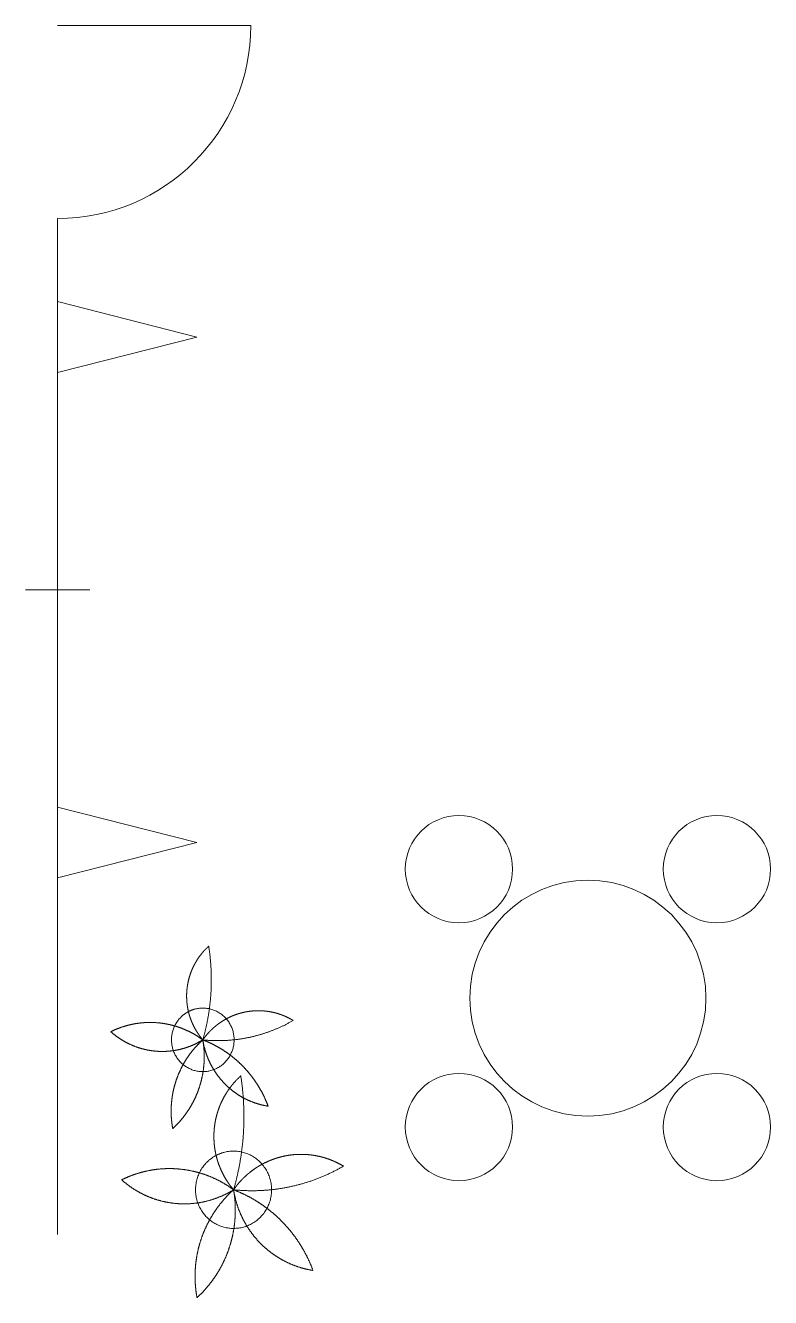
# Model space of a CAD drawing. Header units: millimetres. Extents: x -376000 to 292178, y -193032 to 188048.
# Drawn here: x -268916 to -265443, y -108026 to -102096 of the extents above; entities that cross this region are included whole.
import ezdxf

# ---------------------------------------------------------------- set-up
doc = ezdxf.new("R2010")
doc.units = ezdxf.units.MM
for name, color, linetype, lineweight in [('02_既存平面-内部建具・サッシ', 7, 'Continuous', 18), ('_什器 (2D)', 7, 'Continuous', 5), ('_区分表-C_A：塗（壁）-2 (2D)', 7, 'Continuous', 5)]:
    doc.layers.add(name, color=color, linetype=linetype, lineweight=lineweight)
doc.layers.add('03_0.15', color=7, linetype='Continuous', lineweight=15, true_color=0x990099)
doc.layers.add('04_0.10', color=7, linetype='Continuous', lineweight=9, true_color=0x0099ff)

# ---------------------------------------------------------------- blocks, each defined once
blk = doc.blocks.new('グループ-945')
at = {"layer": '04_0.10'}
for centre, radius in [((-266895.5, -106028.7), 250), ((-265693.4, -106028.7), 250), ((-266294.5, -106629.8), 550), ((-266895.5, -107230.8), 250), ((-265693.4, -107230.8), 250)]:
    blk.add_circle(centre, radius, dxfattribs=at)
blk = doc.blocks.new('グループ-947')
at = {"layer": '04_0.10'}
for points, knots in [([(-268123.9, -106775.2), (-268116.4, -106788.3), (-268107.7, -106800.7), (-268099, -106813), (-268089.2, -106824.5), (-268073.9, -106771.5), (-268064.4, -106717.2), (-268054.9, -106662.9), (-268051.5, -106607.8), (-268048, -106552.8), (-268050.6, -106497.6), (-268053.1, -106442.5), (-268061.7, -106388), (-268072.9, -106398.1), (-268083.1, -106409.2), (-268093.2, -106420.3), (-268102.3, -106432.4), (-268111.3, -106444.5), (-268119.2, -106457.4), (-268127, -106470.3), (-268133.6, -106484), (-268140.1, -106497.6), (-268145.3, -106511.8), (-268150.6, -106526.1), (-268154.4, -106540.7), (-268158.2, -106555.4), (-268160.6, -106570.4), (-268163, -106585.4), (-268164, -106600.5), (-268165, -106615.6), (-268164.4, -106630.8), (-268163.9, -106646), (-268162, -106661), (-268160, -106676.1), (-268156.6, -106690.9), (-268153.2, -106705.6), (-268148.4, -106720), (-268143.6, -106734.4), (-268137.5, -106748.2), (-268131.3, -106762), (-268123.9, -106775.2)], [0, 0, 0, 0.032699, 0.032699, 0.065397, 0.065397, 0.184931, 0.184931, 0.304464, 0.304464, 0.423998, 0.423998, 0.543532, 0.543532, 0.576136, 0.576136, 0.608741, 0.608741, 0.641346, 0.641346, 0.67395, 0.67395, 0.706555, 0.706555, 0.73916, 0.73916, 0.771765, 0.771765, 0.80437, 0.80437, 0.836975, 0.836975, 0.86958, 0.86958, 0.902185, 0.902185, 0.93479, 0.93479, 0.967395, 0.967395, 1, 1, 1]), ([(-268050.7, -106779), (-268061.4, -106789.4), (-268071, -106800.8), (-268080.6, -106812.2), (-268089.2, -106824.5), (-268034.7, -106830.1), (-267980, -106827.1), (-267925.3, -106824.1), (-267871.7, -106812.6), (-267818.1, -106801.1), (-267766.9, -106781.3), (-267715.7, -106761.6), (-267668.1, -106734), (-267680.8, -106726.3), (-267694.1, -106719.9), (-267707.5, -106713.4), (-267721.4, -106708.2), (-267735.3, -106703.1), (-267749.6, -106699.2), (-267763.9, -106695.4), (-267778.5, -106693), (-267793.1, -106690.5), (-267807.8, -106689.4), (-267822.6, -106688.4), (-267837.4, -106688.7), (-267852.2, -106689), (-267866.9, -106690.8), (-267881.6, -106692.5), (-267896, -106695.6), (-267910.5, -106698.7), (-267924.6, -106703.2), (-267938.8, -106707.6), (-267952.4, -106713.4), (-267966.1, -106719.2), (-267979.2, -106726.2), (-267992.2, -106733.3), (-268004.6, -106741.5), (-268017, -106749.8), (-268028.5, -106759.2), (-268040.1, -106768.6), (-268050.7, -106779)], [0, 0, 0, 0.032769, 0.032769, 0.065537, 0.065537, 0.185623, 0.185623, 0.305709, 0.305709, 0.425795, 0.425795, 0.545882, 0.545882, 0.578319, 0.578319, 0.610756, 0.610756, 0.643193, 0.643193, 0.67563, 0.67563, 0.708067, 0.708067, 0.740504, 0.740504, 0.77294, 0.77294, 0.805377, 0.805377, 0.837814, 0.837814, 0.870251, 0.870251, 0.902688, 0.902688, 0.935125, 0.935125, 0.967563, 0.967563, 1, 1, 1]), ([(-268411, -106750.4), (-268438.8, -106755.7), (-268465.7, -106764.7), (-268492.6, -106773.7), (-268518, -106786.4), (-268496.4, -106805.7), (-268472, -106821.4), (-268447.6, -106837.1), (-268421.1, -106848.6), (-268394.5, -106860.2), (-268366.5, -106867.3), (-268338.5, -106874.5), (-268309.8, -106877), (-268281, -106879.6), (-268252.2, -106877.5), (-268223.5, -106875.4), (-268195.4, -106868.7), (-268167.3, -106862), (-268140.5, -106850.9), (-268113.8, -106839.7), (-268089.2, -106824.5), (-268112.1, -106807.6), (-268137, -106793.9), (-268162, -106780.3), (-268188.5, -106770.2), (-268215, -106760.1), (-268242.6, -106753.7), (-268270.2, -106747.4), (-268298.4, -106744.9), (-268326.6, -106742.4), (-268354.9, -106743.8), (-268383.2, -106745.2), (-268411, -106750.4)], [0, 0, 0, 0.061659, 0.061659, 0.123319, 0.123319, 0.186425, 0.186425, 0.24953, 0.24953, 0.312635, 0.312635, 0.375739, 0.375739, 0.438844, 0.438844, 0.501948, 0.501948, 0.565053, 0.565053, 0.628158, 0.628158, 0.690132, 0.690132, 0.752106, 0.752106, 0.81408, 0.81408, 0.876053, 0.876053, 0.938027, 0.938027, 1, 1, 1]), ([(-268235.6, -107124.1), (-268237.7, -107152.7), (-268236.1, -107181.3), (-268234.5, -107209.8), (-268229.4, -107238), (-268208.5, -107218.8), (-268190.1, -107197.2), (-268171.8, -107175.5), (-268156.3, -107151.7), (-268140.8, -107127.9), (-268128.3, -107102.2), (-268115.9, -107076.6), (-268106.8, -107049.6), (-268097.6, -107022.6), (-268091.9, -106994.6), (-268086.1, -106966.7), (-268083.9, -106938.2), (-268081.7, -106909.7), (-268083, -106881.2), (-268084.4, -106852.6), (-268089.2, -106824.5), (-268110.3, -106843.4), (-268128.9, -106865), (-268147.5, -106886.5), (-268163.1, -106910.3), (-268178.8, -106934.1), (-268191.3, -106959.7), (-268203.9, -106985.4), (-268213, -107012.4), (-268222.2, -107039.5), (-268227.9, -107067.5), (-268233.5, -107095.6), (-268235.6, -107124.1)], [0, 0, 0, 0.063209, 0.063209, 0.126417, 0.126417, 0.188984, 0.188984, 0.251552, 0.251552, 0.314119, 0.314119, 0.376687, 0.376687, 0.439256, 0.439256, 0.501824, 0.501824, 0.564392, 0.564392, 0.626961, 0.626961, 0.689133, 0.689133, 0.751306, 0.751306, 0.813479, 0.813479, 0.875653, 0.875653, 0.937826, 0.937826, 1, 1, 1]), ([(-267990.3, -106875.1), (-268013.7, -106859.8), (-268038.4, -106847.1), (-268063.2, -106834.4), (-268089.2, -106824.5), (-268084.7, -106853.4), (-268075.9, -106881.3), (-268067, -106909.1), (-268053.9, -106935.2), (-268040.8, -106961.3), (-268023.9, -106985), (-268007, -107008.7), (-267986.6, -107029.5), (-267966.2, -107050.2), (-267942.9, -107067.4), (-267919.5, -107084.6), (-267893.9, -107097.9), (-267868.2, -107111.1), (-267840.7, -107120.2), (-267813.3, -107129.2), (-267784.8, -107133.7), (-267794.6, -107107.3), (-267807.1, -107082.1), (-267819.6, -107057), (-267834.6, -107033.3), (-267849.7, -107009.6), (-267867.1, -106987.6), (-267884.5, -106965.7), (-267904.2, -106945.7), (-267923.8, -106925.8), (-267945.4, -106908.1), (-267967, -106890.4), (-267990.3, -106875.1)], [0, 0, 0, 0.060297, 0.060297, 0.120594, 0.120594, 0.184063, 0.184063, 0.247531, 0.247531, 0.310999, 0.310999, 0.374466, 0.374466, 0.437933, 0.437933, 0.501399, 0.501399, 0.564865, 0.564865, 0.62833, 0.62833, 0.690276, 0.690276, 0.752221, 0.752221, 0.814166, 0.814166, 0.876111, 0.876111, 0.938056, 0.938056, 1, 1, 1])]:
    blk.add_open_spline(points, degree=2, knots=knots, dxfattribs=at)
blk.add_open_spline([(-268162.1, -106696.2), (-268128.3, -106676.4), (-268050.1, -106676.4), (-267982.5, -106716), (-267943.4, -106784.8), (-267943.4, -106864.2), (-267982.5, -106932.9), (-268050.1, -106972.6), (-268128.3, -106972.6), (-268195.9, -106932.9), (-268235, -106864.2), (-268235, -106784.8), (-268195.9, -106716), (-268162.1, -106696.2)], degree=2, dxfattribs=at)
blk = doc.blocks.new('グループ-948')
at = {"layer": '04_0.10'}
for points, knots in [([(-267988, -107463.3), (-267978.9, -107479.3), (-267968.4, -107494.3), (-267957.8, -107509.3), (-267945.8, -107523.2), (-267927.2, -107458.8), (-267915.7, -107392.8), (-267904.2, -107326.7), (-267900, -107259.7), (-267895.7, -107192.8), (-267898.9, -107125.8), (-267902, -107058.8), (-267912.4, -106992.5), (-267926, -107004.7), (-267938.4, -107018.3), (-267950.7, -107031.8), (-267961.7, -107046.5), (-267972.7, -107061.2), (-267982.3, -107076.9), (-267991.8, -107092.6), (-267999.8, -107109.2), (-268007.8, -107125.7), (-268014.1, -107143), (-268020.5, -107160.3), (-268025.1, -107178.2), (-268029.8, -107196), (-268032.7, -107214.2), (-268035.6, -107232.4), (-268036.8, -107250.8), (-268037.9, -107269.3), (-268037.3, -107287.7), (-268036.7, -107306.2), (-268034.3, -107324.4), (-268032, -107342.7), (-268027.8, -107360.7), (-268023.7, -107378.7), (-268017.9, -107396.2), (-268012, -107413.6), (-268004.5, -107430.5), (-267997, -107447.3), (-267988, -107463.3)], [0, 0, 0, 0.032699, 0.032699, 0.065397, 0.065397, 0.184931, 0.184931, 0.304464, 0.304464, 0.423998, 0.423998, 0.543532, 0.543532, 0.576136, 0.576136, 0.608741, 0.608741, 0.641346, 0.641346, 0.67395, 0.67395, 0.706555, 0.706555, 0.73916, 0.73916, 0.771765, 0.771765, 0.80437, 0.80437, 0.836975, 0.836975, 0.86958, 0.86958, 0.902185, 0.902185, 0.93479, 0.93479, 0.967395, 0.967395, 1, 1, 1]), ([(-267899, -107467.9), (-267912, -107480.6), (-267923.7, -107494.4), (-267935.4, -107508.3), (-267945.8, -107523.2), (-267879.6, -107530), (-267813.1, -107526.4), (-267746.5, -107522.8), (-267681.4, -107508.8), (-267616.2, -107494.8), (-267553.9, -107470.7), (-267491.7, -107446.7), (-267433.8, -107413.2), (-267449.2, -107403.8), (-267465.5, -107396), (-267481.7, -107388.1), (-267498.6, -107381.9), (-267515.5, -107375.6), (-267532.9, -107370.9), (-267550.3, -107366.3), (-267568, -107363.3), (-267585.8, -107360.3), (-267603.7, -107359), (-267621.7, -107357.7), (-267639.7, -107358.1), (-267657.6, -107358.5), (-267675.5, -107360.6), (-267693.4, -107362.7), (-267711, -107366.5), (-267728.6, -107370.3), (-267745.8, -107375.7), (-267762.9, -107381.1), (-267779.5, -107388.1), (-267796.1, -107395.2), (-267812, -107403.7), (-267827.9, -107412.3), (-267843, -107422.3), (-267858, -107432.4), (-267872, -107443.8), (-267886.1, -107455.2), (-267899, -107467.9)], [0, 0, 0, 0.032769, 0.032769, 0.065537, 0.065537, 0.185623, 0.185623, 0.305709, 0.305709, 0.425795, 0.425795, 0.545882, 0.545882, 0.578319, 0.578319, 0.610756, 0.610756, 0.643193, 0.643193, 0.67563, 0.67563, 0.708067, 0.708067, 0.740504, 0.740504, 0.77294, 0.77294, 0.805377, 0.805377, 0.837814, 0.837814, 0.870251, 0.870251, 0.902688, 0.902688, 0.935125, 0.935125, 0.967563, 0.967563, 1, 1, 1]), ([(-268337.1, -107433.1), (-268371, -107439.5), (-268403.6, -107450.5), (-268436.3, -107461.5), (-268467.3, -107476.8), (-268440.9, -107500.4), (-268411.3, -107519.5), (-268381.6, -107538.5), (-268349.3, -107552.6), (-268317.1, -107566.6), (-268283.1, -107575.3), (-268249, -107584), (-268214.1, -107587.1), (-268179.1, -107590.2), (-268144.1, -107587.7), (-268109.1, -107585.1), (-268074.9, -107577), (-268040.7, -107568.8), (-268008.3, -107555.3), (-267975.8, -107541.8), (-267945.8, -107523.2), (-267973.7, -107502.6), (-268004, -107486), (-268034.3, -107469.4), (-268066.5, -107457.2), (-268098.8, -107444.9), (-268132.3, -107437.2), (-268165.9, -107429.5), (-268200.2, -107426.4), (-268234.5, -107423.4), (-268268.9, -107425), (-268303.3, -107426.7), (-268337.1, -107433.1)], [0, 0, 0, 0.061659, 0.061659, 0.123319, 0.123319, 0.186425, 0.186425, 0.24953, 0.24953, 0.312635, 0.312635, 0.375739, 0.375739, 0.438844, 0.438844, 0.501948, 0.501948, 0.565053, 0.565053, 0.628158, 0.628158, 0.690132, 0.690132, 0.752106, 0.752106, 0.81408, 0.81408, 0.876053, 0.876053, 0.938027, 0.938027, 1, 1, 1]), ([(-268123.9, -107887.5), (-268126.4, -107922.3), (-268124.5, -107957), (-268122.5, -107991.8), (-268116.3, -108026), (-268090.9, -108002.7), (-268068.6, -107976.4), (-268046.3, -107950), (-268027.4, -107921.1), (-268008.6, -107892.1), (-267993.4, -107860.9), (-267978.3, -107829.8), (-267967.2, -107796.9), (-267956.1, -107764.1), (-267949.1, -107730.1), (-267942.1, -107696.1), (-267939.4, -107661.4), (-267936.7, -107626.8), (-267938.3, -107592.1), (-267940, -107557.4), (-267945.8, -107523.2), (-267971.5, -107546.2), (-267994.1, -107572.4), (-268016.7, -107598.6), (-268035.7, -107627.5), (-268054.8, -107656.5), (-268070, -107687.6), (-268085.3, -107718.8), (-268096.4, -107751.7), (-268107.6, -107784.6), (-268114.5, -107818.7), (-268121.4, -107852.8), (-268123.9, -107887.5)], [0, 0, 0, 0.063209, 0.063209, 0.126417, 0.126417, 0.188984, 0.188984, 0.251552, 0.251552, 0.314119, 0.314119, 0.376687, 0.376687, 0.439256, 0.439256, 0.501824, 0.501824, 0.564392, 0.564392, 0.626961, 0.626961, 0.689133, 0.689133, 0.751306, 0.751306, 0.813479, 0.813479, 0.875653, 0.875653, 0.937826, 0.937826, 1, 1, 1]), ([(-267825.6, -107584.7), (-267854, -107566.1), (-267884.1, -107550.7), (-267914.3, -107535.3), (-267945.8, -107523.2), (-267940.4, -107558.4), (-267929.6, -107592.2), (-267918.8, -107626.1), (-267902.9, -107657.9), (-267887, -107689.6), (-267866.4, -107718.4), (-267845.8, -107747.2), (-267821.1, -107772.4), (-267796.3, -107797.6), (-267767.9, -107818.5), (-267739.5, -107839.4), (-267708.3, -107855.6), (-267677.1, -107871.7), (-267643.7, -107882.7), (-267610.4, -107893.7), (-267575.8, -107899.2), (-267587.7, -107867.1), (-267602.8, -107836.5), (-267618, -107805.9), (-267636.3, -107777), (-267654.6, -107748.2), (-267675.8, -107721.5), (-267697, -107694.9), (-267720.9, -107670.6), (-267744.7, -107646.4), (-267771, -107624.8), (-267797.3, -107603.3), (-267825.6, -107584.7)], [0, 0, 0, 0.060297, 0.060297, 0.120594, 0.120594, 0.184063, 0.184063, 0.247531, 0.247531, 0.310999, 0.310999, 0.374466, 0.374466, 0.437933, 0.437933, 0.501399, 0.501399, 0.564865, 0.564865, 0.62833, 0.62833, 0.690276, 0.690276, 0.752221, 0.752221, 0.814166, 0.814166, 0.876111, 0.876111, 0.938056, 0.938056, 1, 1, 1])]:
    blk.add_open_spline(points, degree=2, knots=knots, dxfattribs=at)
blk.add_open_spline([(-268034.5, -107367.2), (-267993.3, -107343.1), (-267898.3, -107343.1), (-267816.1, -107391.3), (-267768.6, -107474.9), (-267768.6, -107571.4), (-267816.1, -107655), (-267898.3, -107703.3), (-267993.3, -107703.3), (-268075.6, -107655), (-268123.1, -107571.4), (-268123.1, -107474.9), (-268075.6, -107391.3), (-268034.5, -107367.2)], degree=2, dxfattribs=at)
blk = doc.blocks.new('グループ-953')
at = {"layer": '04_0.10'}
for centre, radius in [((-266895.5, -106028.7), 250), ((-265693.4, -106028.7), 250), ((-266294.5, -106629.8), 550), ((-266895.5, -107230.8), 250), ((-265693.4, -107230.8), 250)]:
    blk.add_circle(centre, radius, dxfattribs=at)
blk = doc.blocks.new('グループ-955')
at = {"layer": '04_0.10'}
for points, knots in [([(-268123.9, -106775.2), (-268116.4, -106788.3), (-268107.7, -106800.7), (-268099, -106813), (-268089.2, -106824.5), (-268073.9, -106771.5), (-268064.4, -106717.2), (-268054.9, -106662.9), (-268051.5, -106607.8), (-268048, -106552.8), (-268050.6, -106497.6), (-268053.1, -106442.5), (-268061.7, -106388), (-268072.9, -106398.1), (-268083.1, -106409.2), (-268093.2, -106420.3), (-268102.3, -106432.4), (-268111.3, -106444.5), (-268119.2, -106457.4), (-268127, -106470.3), (-268133.6, -106484), (-268140.1, -106497.6), (-268145.3, -106511.8), (-268150.6, -106526.1), (-268154.4, -106540.7), (-268158.2, -106555.4), (-268160.6, -106570.4), (-268163, -106585.4), (-268164, -106600.5), (-268165, -106615.6), (-268164.4, -106630.8), (-268163.9, -106646), (-268162, -106661), (-268160, -106676.1), (-268156.6, -106690.9), (-268153.2, -106705.6), (-268148.4, -106720), (-268143.6, -106734.4), (-268137.5, -106748.2), (-268131.3, -106762), (-268123.9, -106775.2)], [0, 0, 0, 0.032699, 0.032699, 0.065397, 0.065397, 0.184931, 0.184931, 0.304464, 0.304464, 0.423998, 0.423998, 0.543532, 0.543532, 0.576136, 0.576136, 0.608741, 0.608741, 0.641346, 0.641346, 0.67395, 0.67395, 0.706555, 0.706555, 0.73916, 0.73916, 0.771765, 0.771765, 0.80437, 0.80437, 0.836975, 0.836975, 0.86958, 0.86958, 0.902185, 0.902185, 0.93479, 0.93479, 0.967395, 0.967395, 1, 1, 1]), ([(-268050.7, -106779), (-268061.4, -106789.4), (-268071, -106800.8), (-268080.6, -106812.2), (-268089.2, -106824.5), (-268034.7, -106830.1), (-267980, -106827.1), (-267925.3, -106824.1), (-267871.7, -106812.6), (-267818.1, -106801.1), (-267766.9, -106781.3), (-267715.7, -106761.6), (-267668.1, -106734), (-267680.8, -106726.3), (-267694.1, -106719.9), (-267707.5, -106713.4), (-267721.4, -106708.2), (-267735.3, -106703.1), (-267749.6, -106699.2), (-267763.9, -106695.4), (-267778.5, -106693), (-267793.1, -106690.5), (-267807.8, -106689.4), (-267822.6, -106688.4), (-267837.4, -106688.7), (-267852.2, -106689), (-267866.9, -106690.8), (-267881.6, -106692.5), (-267896, -106695.6), (-267910.5, -106698.7), (-267924.6, -106703.2), (-267938.8, -106707.6), (-267952.4, -106713.4), (-267966.1, -106719.2), (-267979.2, -106726.2), (-267992.2, -106733.3), (-268004.6, -106741.5), (-268017, -106749.8), (-268028.5, -106759.2), (-268040.1, -106768.6), (-268050.7, -106779)], [0, 0, 0, 0.032769, 0.032769, 0.065537, 0.065537, 0.185623, 0.185623, 0.305709, 0.305709, 0.425795, 0.425795, 0.545882, 0.545882, 0.578319, 0.578319, 0.610756, 0.610756, 0.643193, 0.643193, 0.67563, 0.67563, 0.708067, 0.708067, 0.740504, 0.740504, 0.77294, 0.77294, 0.805377, 0.805377, 0.837814, 0.837814, 0.870251, 0.870251, 0.902688, 0.902688, 0.935125, 0.935125, 0.967563, 0.967563, 1, 1, 1]), ([(-268411, -106750.4), (-268438.8, -106755.7), (-268465.7, -106764.7), (-268492.6, -106773.7), (-268518, -106786.4), (-268496.4, -106805.7), (-268472, -106821.4), (-268447.6, -106837.1), (-268421.1, -106848.6), (-268394.5, -106860.2), (-268366.5, -106867.3), (-268338.5, -106874.5), (-268309.8, -106877), (-268281, -106879.6), (-268252.2, -106877.5), (-268223.5, -106875.4), (-268195.4, -106868.7), (-268167.3, -106862), (-268140.5, -106850.9), (-268113.8, -106839.7), (-268089.2, -106824.5), (-268112.1, -106807.6), (-268137, -106793.9), (-268162, -106780.3), (-268188.5, -106770.2), (-268215, -106760.1), (-268242.6, -106753.7), (-268270.2, -106747.4), (-268298.4, -106744.9), (-268326.6, -106742.4), (-268354.9, -106743.8), (-268383.2, -106745.2), (-268411, -106750.4)], [0, 0, 0, 0.061659, 0.061659, 0.123319, 0.123319, 0.186425, 0.186425, 0.24953, 0.24953, 0.312635, 0.312635, 0.375739, 0.375739, 0.438844, 0.438844, 0.501948, 0.501948, 0.565053, 0.565053, 0.628158, 0.628158, 0.690132, 0.690132, 0.752106, 0.752106, 0.81408, 0.81408, 0.876053, 0.876053, 0.938027, 0.938027, 1, 1, 1]), ([(-268235.6, -107124.1), (-268237.7, -107152.7), (-268236.1, -107181.3), (-268234.5, -107209.8), (-268229.4, -107238), (-268208.5, -107218.8), (-268190.1, -107197.2), (-268171.8, -107175.5), (-268156.3, -107151.7), (-268140.8, -107127.9), (-268128.3, -107102.2), (-268115.9, -107076.6), (-268106.8, -107049.6), (-268097.6, -107022.6), (-268091.9, -106994.6), (-268086.1, -106966.7), (-268083.9, -106938.2), (-268081.7, -106909.7), (-268083, -106881.2), (-268084.4, -106852.6), (-268089.2, -106824.5), (-268110.3, -106843.4), (-268128.9, -106865), (-268147.5, -106886.5), (-268163.1, -106910.3), (-268178.8, -106934.1), (-268191.3, -106959.7), (-268203.9, -106985.4), (-268213, -107012.4), (-268222.2, -107039.5), (-268227.9, -107067.5), (-268233.5, -107095.6), (-268235.6, -107124.1)], [0, 0, 0, 0.063209, 0.063209, 0.126417, 0.126417, 0.188984, 0.188984, 0.251552, 0.251552, 0.314119, 0.314119, 0.376687, 0.376687, 0.439256, 0.439256, 0.501824, 0.501824, 0.564392, 0.564392, 0.626961, 0.626961, 0.689133, 0.689133, 0.751306, 0.751306, 0.813479, 0.813479, 0.875653, 0.875653, 0.937826, 0.937826, 1, 1, 1]), ([(-267990.3, -106875.1), (-268013.7, -106859.8), (-268038.4, -106847.1), (-268063.2, -106834.4), (-268089.2, -106824.5), (-268084.7, -106853.4), (-268075.9, -106881.3), (-268067, -106909.1), (-268053.9, -106935.2), (-268040.8, -106961.3), (-268023.9, -106985), (-268007, -107008.7), (-267986.6, -107029.5), (-267966.2, -107050.2), (-267942.9, -107067.4), (-267919.5, -107084.6), (-267893.9, -107097.9), (-267868.2, -107111.1), (-267840.7, -107120.2), (-267813.3, -107129.2), (-267784.8, -107133.7), (-267794.6, -107107.3), (-267807.1, -107082.1), (-267819.6, -107057), (-267834.6, -107033.3), (-267849.7, -107009.6), (-267867.1, -106987.6), (-267884.5, -106965.7), (-267904.2, -106945.7), (-267923.8, -106925.8), (-267945.4, -106908.1), (-267967, -106890.4), (-267990.3, -106875.1)], [0, 0, 0, 0.060297, 0.060297, 0.120594, 0.120594, 0.184063, 0.184063, 0.247531, 0.247531, 0.310999, 0.310999, 0.374466, 0.374466, 0.437933, 0.437933, 0.501399, 0.501399, 0.564865, 0.564865, 0.62833, 0.62833, 0.690276, 0.690276, 0.752221, 0.752221, 0.814166, 0.814166, 0.876111, 0.876111, 0.938056, 0.938056, 1, 1, 1])]:
    blk.add_open_spline(points, degree=2, knots=knots, dxfattribs=at)
blk.add_open_spline([(-268162.1, -106696.2), (-268128.3, -106676.4), (-268050.1, -106676.4), (-267982.5, -106716), (-267943.4, -106784.8), (-267943.4, -106864.2), (-267982.5, -106932.9), (-268050.1, -106972.6), (-268128.3, -106972.6), (-268195.9, -106932.9), (-268235, -106864.2), (-268235, -106784.8), (-268195.9, -106716), (-268162.1, -106696.2)], degree=2, dxfattribs=at)
blk = doc.blocks.new('グループ-956')
at = {"layer": '04_0.10'}
for points, knots in [([(-267988, -107463.3), (-267978.9, -107479.3), (-267968.4, -107494.3), (-267957.8, -107509.3), (-267945.8, -107523.2), (-267927.2, -107458.8), (-267915.7, -107392.8), (-267904.2, -107326.7), (-267900, -107259.7), (-267895.7, -107192.8), (-267898.9, -107125.8), (-267902, -107058.8), (-267912.4, -106992.5), (-267926, -107004.7), (-267938.4, -107018.3), (-267950.7, -107031.8), (-267961.7, -107046.5), (-267972.7, -107061.2), (-267982.3, -107076.9), (-267991.8, -107092.6), (-267999.8, -107109.2), (-268007.8, -107125.7), (-268014.1, -107143), (-268020.5, -107160.3), (-268025.1, -107178.2), (-268029.8, -107196), (-268032.7, -107214.2), (-268035.6, -107232.4), (-268036.8, -107250.8), (-268037.9, -107269.3), (-268037.3, -107287.7), (-268036.7, -107306.2), (-268034.3, -107324.4), (-268032, -107342.7), (-268027.8, -107360.7), (-268023.7, -107378.7), (-268017.9, -107396.2), (-268012, -107413.6), (-268004.5, -107430.5), (-267997, -107447.3), (-267988, -107463.3)], [0, 0, 0, 0.032699, 0.032699, 0.065397, 0.065397, 0.184931, 0.184931, 0.304464, 0.304464, 0.423998, 0.423998, 0.543532, 0.543532, 0.576136, 0.576136, 0.608741, 0.608741, 0.641346, 0.641346, 0.67395, 0.67395, 0.706555, 0.706555, 0.73916, 0.73916, 0.771765, 0.771765, 0.80437, 0.80437, 0.836975, 0.836975, 0.86958, 0.86958, 0.902185, 0.902185, 0.93479, 0.93479, 0.967395, 0.967395, 1, 1, 1]), ([(-267899, -107467.9), (-267912, -107480.6), (-267923.7, -107494.4), (-267935.4, -107508.3), (-267945.8, -107523.2), (-267879.6, -107530), (-267813.1, -107526.4), (-267746.5, -107522.8), (-267681.4, -107508.8), (-267616.2, -107494.8), (-267553.9, -107470.7), (-267491.7, -107446.7), (-267433.8, -107413.2), (-267449.2, -107403.8), (-267465.5, -107396), (-267481.7, -107388.1), (-267498.6, -107381.9), (-267515.5, -107375.6), (-267532.9, -107370.9), (-267550.3, -107366.3), (-267568, -107363.3), (-267585.8, -107360.3), (-267603.7, -107359), (-267621.7, -107357.7), (-267639.7, -107358.1), (-267657.6, -107358.5), (-267675.5, -107360.6), (-267693.4, -107362.7), (-267711, -107366.5), (-267728.6, -107370.3), (-267745.8, -107375.7), (-267762.9, -107381.1), (-267779.5, -107388.1), (-267796.1, -107395.2), (-267812, -107403.7), (-267827.9, -107412.3), (-267843, -107422.3), (-267858, -107432.4), (-267872, -107443.8), (-267886.1, -107455.2), (-267899, -107467.9)], [0, 0, 0, 0.032769, 0.032769, 0.065537, 0.065537, 0.185623, 0.185623, 0.305709, 0.305709, 0.425795, 0.425795, 0.545882, 0.545882, 0.578319, 0.578319, 0.610756, 0.610756, 0.643193, 0.643193, 0.67563, 0.67563, 0.708067, 0.708067, 0.740504, 0.740504, 0.77294, 0.77294, 0.805377, 0.805377, 0.837814, 0.837814, 0.870251, 0.870251, 0.902688, 0.902688, 0.935125, 0.935125, 0.967563, 0.967563, 1, 1, 1]), ([(-268337.1, -107433.1), (-268371, -107439.5), (-268403.6, -107450.5), (-268436.3, -107461.5), (-268467.3, -107476.8), (-268440.9, -107500.4), (-268411.3, -107519.5), (-268381.6, -107538.5), (-268349.3, -107552.6), (-268317.1, -107566.6), (-268283.1, -107575.3), (-268249, -107584), (-268214.1, -107587.1), (-268179.1, -107590.2), (-268144.1, -107587.7), (-268109.1, -107585.1), (-268074.9, -107577), (-268040.7, -107568.8), (-268008.3, -107555.3), (-267975.8, -107541.8), (-267945.8, -107523.2), (-267973.7, -107502.6), (-268004, -107486), (-268034.3, -107469.4), (-268066.5, -107457.2), (-268098.8, -107444.9), (-268132.3, -107437.2), (-268165.9, -107429.5), (-268200.2, -107426.4), (-268234.5, -107423.4), (-268268.9, -107425), (-268303.3, -107426.7), (-268337.1, -107433.1)], [0, 0, 0, 0.061659, 0.061659, 0.123319, 0.123319, 0.186425, 0.186425, 0.24953, 0.24953, 0.312635, 0.312635, 0.375739, 0.375739, 0.438844, 0.438844, 0.501948, 0.501948, 0.565053, 0.565053, 0.628158, 0.628158, 0.690132, 0.690132, 0.752106, 0.752106, 0.81408, 0.81408, 0.876053, 0.876053, 0.938027, 0.938027, 1, 1, 1]), ([(-268123.9, -107887.5), (-268126.4, -107922.3), (-268124.5, -107957), (-268122.5, -107991.8), (-268116.3, -108026), (-268090.9, -108002.7), (-268068.6, -107976.4), (-268046.3, -107950), (-268027.4, -107921.1), (-268008.6, -107892.1), (-267993.4, -107860.9), (-267978.3, -107829.8), (-267967.2, -107796.9), (-267956.1, -107764.1), (-267949.1, -107730.1), (-267942.1, -107696.1), (-267939.4, -107661.4), (-267936.7, -107626.8), (-267938.3, -107592.1), (-267940, -107557.4), (-267945.8, -107523.2), (-267971.5, -107546.2), (-267994.1, -107572.4), (-268016.7, -107598.6), (-268035.7, -107627.5), (-268054.8, -107656.5), (-268070, -107687.6), (-268085.3, -107718.8), (-268096.4, -107751.7), (-268107.6, -107784.6), (-268114.5, -107818.7), (-268121.4, -107852.8), (-268123.9, -107887.5)], [0, 0, 0, 0.063209, 0.063209, 0.126417, 0.126417, 0.188984, 0.188984, 0.251552, 0.251552, 0.314119, 0.314119, 0.376687, 0.376687, 0.439256, 0.439256, 0.501824, 0.501824, 0.564392, 0.564392, 0.626961, 0.626961, 0.689133, 0.689133, 0.751306, 0.751306, 0.813479, 0.813479, 0.875653, 0.875653, 0.937826, 0.937826, 1, 1, 1]), ([(-267825.6, -107584.7), (-267854, -107566.1), (-267884.1, -107550.7), (-267914.3, -107535.3), (-267945.8, -107523.2), (-267940.4, -107558.4), (-267929.6, -107592.2), (-267918.8, -107626.1), (-267902.9, -107657.9), (-267887, -107689.6), (-267866.4, -107718.4), (-267845.8, -107747.2), (-267821.1, -107772.4), (-267796.3, -107797.6), (-267767.9, -107818.5), (-267739.5, -107839.4), (-267708.3, -107855.6), (-267677.1, -107871.7), (-267643.7, -107882.7), (-267610.4, -107893.7), (-267575.8, -107899.2), (-267587.7, -107867.1), (-267602.8, -107836.5), (-267618, -107805.9), (-267636.3, -107777), (-267654.6, -107748.2), (-267675.8, -107721.5), (-267697, -107694.9), (-267720.9, -107670.6), (-267744.7, -107646.4), (-267771, -107624.8), (-267797.3, -107603.3), (-267825.6, -107584.7)], [0, 0, 0, 0.060297, 0.060297, 0.120594, 0.120594, 0.184063, 0.184063, 0.247531, 0.247531, 0.310999, 0.310999, 0.374466, 0.374466, 0.437933, 0.437933, 0.501399, 0.501399, 0.564865, 0.564865, 0.62833, 0.62833, 0.690276, 0.690276, 0.752221, 0.752221, 0.814166, 0.814166, 0.876111, 0.876111, 0.938056, 0.938056, 1, 1, 1])]:
    blk.add_open_spline(points, degree=2, knots=knots, dxfattribs=at)
blk.add_open_spline([(-268034.5, -107367.2), (-267993.3, -107343.1), (-267898.3, -107343.1), (-267816.1, -107391.3), (-267768.6, -107474.9), (-267768.6, -107571.4), (-267816.1, -107655), (-267898.3, -107703.3), (-267993.3, -107703.3), (-268075.6, -107655), (-268123.1, -107571.4), (-268123.1, -107474.9), (-268075.6, -107391.3), (-268034.5, -107367.2)], degree=2, dxfattribs=at)
blk = doc.blocks.new('什器 (2D)')
at = {"layer": '04_0.10'}
for name in ['グループ-945', 'グループ-953', 'グループ-947', 'グループ-955', 'グループ-948', 'グループ-956']:
    blk.add_blockref(name, (0, 0), dxfattribs=at)
blk = doc.blocks.new('グループ-306')
at = {"layer": '03_0.15'}
blk.add_line((-267865.8, -102096.4), (-268765.8, -102096.4), dxfattribs=at)
blk.add_arc((-268765.8, -102096.4), 900, 270, 0, dxfattribs=at)
blk = doc.blocks.new('グループ-307')
at = {"layer": '03_0.15', "transparency": 33554687}
for p, q in [((-268765.8, -107730.9), (-268765.8, -102996.4)), ((-268765.8, -103383.6), (-268116.4, -103548.6)), ((-268765.8, -103713.6), (-268116.4, -103548.6)), ((-268615.8, -104726.5), (-268915.8, -104726.5)), ((-268765.8, -105739.3), (-268116.4, -105904.3)), ((-268765.8, -106069.3), (-268116.4, -105904.3))]:
    blk.add_line(p, q, dxfattribs=at)
blk = doc.blocks.new('グループ-362')
at = {"layer": '03_0.15'}
blk.add_line((-267865.8, -102096.4), (-268765.8, -102096.4), dxfattribs=at)
blk.add_arc((-268765.8, -102096.4), 900, 270, 0, dxfattribs=at)
blk = doc.blocks.new('グループ-363')
at = {"layer": '03_0.15', "transparency": 33554687}
for p, q in [((-268765.8, -107730.9), (-268765.8, -102996.4)), ((-268765.8, -103383.6), (-268116.4, -103548.6)), ((-268765.8, -103713.6), (-268116.4, -103548.6)), ((-268615.8, -104726.5), (-268915.8, -104726.5)), ((-268765.8, -105739.3), (-268116.4, -105904.3)), ((-268765.8, -106069.3), (-268116.4, -105904.3))]:
    blk.add_line(p, q, dxfattribs=at)
blk = doc.blocks.new('区分表-C_A：塗（壁）-2 (2D)')
at = {"layer": '02_既存平面-内部建具・サッシ', "color": 7, "transparency": 33554559}
for name in ['グループ-306', 'グループ-362']:
    blk.add_blockref(name, (0, 0), dxfattribs=at)
at = {"layer": '02_既存平面-内部建具・サッシ', "color": 7, "transparency": 33554687}
for name in ['グループ-307', 'グループ-363']:
    blk.add_blockref(name, (0, 0), dxfattribs=at)

msp = doc.modelspace()

# ---------------------------------------------------------------- block references
at = {"layer": '_什器 (2D)'}
msp.add_blockref('什器 (2D)', (0, 0), dxfattribs=at)
at = {"layer": '_区分表-C_A：塗（壁）-2 (2D)'}
msp.add_blockref('区分表-C_A：塗（壁）-2 (2D)', (0, 0), dxfattribs=at)

doc.saveas('drawing.dxf')
